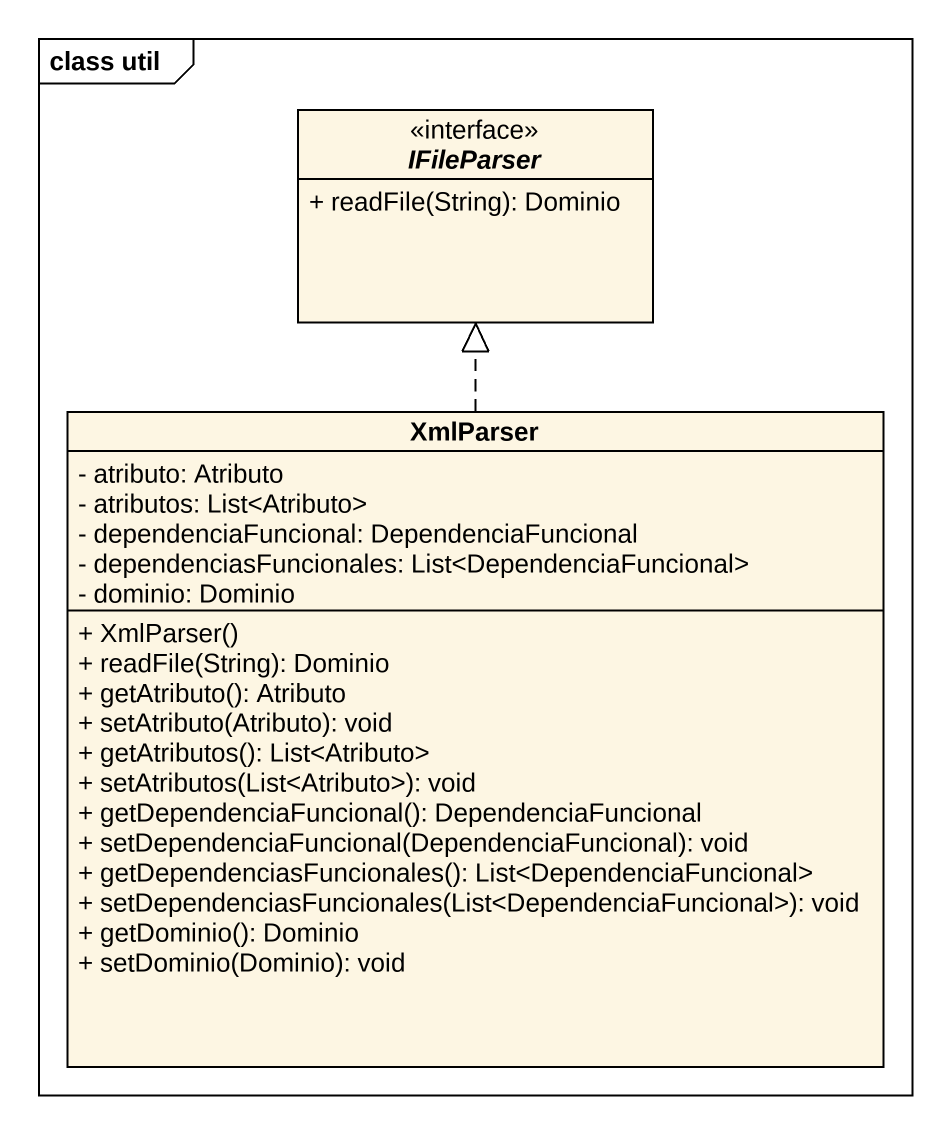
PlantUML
@startuml
mainframe class util
hide circle
hide empty members
skinparam classAttributeIconSize 0
interface IFileParser <<interface>> {
  + readFile(String): Dominio
}
class XmlParser {
  - atributo: Atributo
  - atributos: List<Atributo>
  - dependenciaFuncional: DependenciaFuncional
  - dependenciasFuncionales: List<DependenciaFuncional>
  - dominio: Dominio
  + XmlParser()
  + readFile(String): Dominio
  + getAtributo(): Atributo
  + setAtributo(Atributo): void
  + getAtributos(): List<Atributo>
  + setAtributos(List<Atributo>): void
  + getDependenciaFuncional(): DependenciaFuncional
  + setDependenciaFuncional(DependenciaFuncional): void
  + getDependenciasFuncionales(): List<DependenciaFuncional>
  + setDependenciasFuncionales(List<DependenciaFuncional>): void
  + getDominio(): Dominio
  + setDominio(Dominio): void
}
XmlParser .up.|> IFileParser
@enduml
